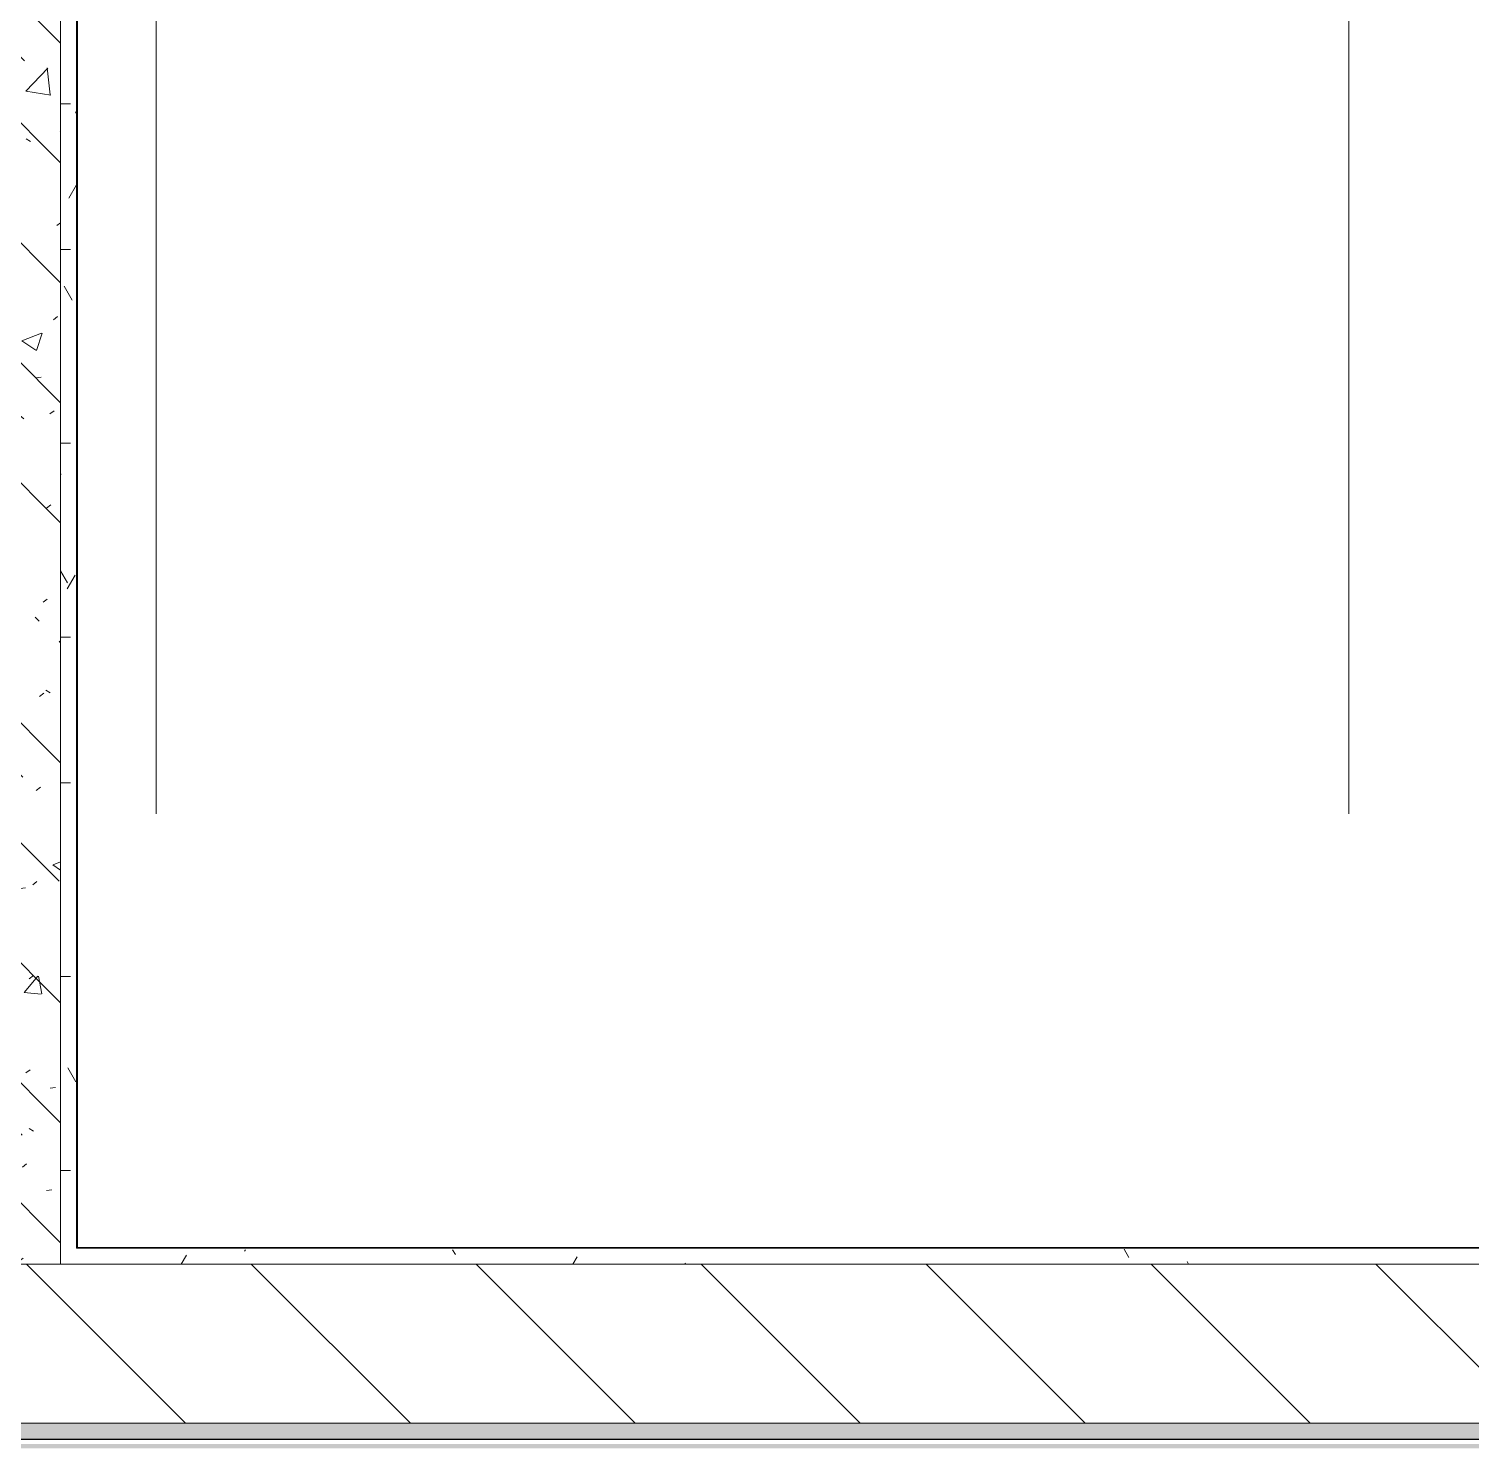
# Model space of a CAD drawing. Header units: millimetres. Extents: x -213911 to 415037, y -3642 to 107391.
# Drawn here: x 16915 to 18728, y 90060 to 91839 of the extents above; entities that cross this region are included whole.
import ezdxf

# ---------------------------------------------------------------- set-up
doc = ezdxf.new("R2010")
doc.units = ezdxf.units.MM
doc.linetypes.add('Осевая', pattern=[6350, 1270, -952.5, 3175, -952.5])
doc.layers.add('A-AREA-PATT-1', color=7, linetype='Continuous', lineweight=5, true_color=0xa5bae0, transparency=1)
for name, color, linetype, lineweight in [('A-FLOR', 7, 'Continuous', 9), ('A-WALL', 7, 'Continuous', 5), ('I-WALL', 7, 'Continuous', 5), ('Оси-2', 7, 'Осевая', 9)]:
    doc.layers.add(name, color=color, linetype=linetype, lineweight=lineweight)
doc.layers.add('A-WALL-1', color=9, linetype='Continuous', lineweight=5, true_color=0x808080)
doc.layers.add('A-WALL-FNSH-1', color=9, linetype='Continuous', lineweight=5, true_color=0x808080)
pattern_1 = [(0, (0, 0), (243.84, 60.96), [20.117, -162.763, 20.117, -162.763, -975.36]), (0, (0, 0), (243.84, 60.96), [-365.76, 20.117, -345.643, 20.117, -162.763, -426.72]), (0, (0, 0), (243.84, 60.96), [-914.4, 20.117, -101.803, 20.117, -284.683]), (120, (91.44, 30.48), (-174.71291, 180.69163), [20.117, -162.763, 20.117, -162.763, -975.36]), (120, (91.44, 30.48), (-174.71291, 180.69163), [-365.76, 20.117, -345.643, 20.117, -162.763, -426.72]), (120, (91.44, 30.48), (-174.71291, 180.69163), [-914.4, 20.117, -101.803, 20.117, -284.683]), (240, (121.92, 152.4), (-69.12709, -241.65163), [20.117, -162.763, 20.117, -162.763, -975.36]), (240, (121.92, 152.4), (-69.12709, -241.65163), [-365.76, 20.117, -345.643, 20.117, -162.763, -426.72]), (240, (121.92, 152.4), (-69.12709, -241.65163), [-914.4, 20.117, -101.803, 20.117, -284.683])]

# ---------------------------------------------------------------- blocks, each defined once
blk = doc.blocks.new('1floor')
at = {"layer": 'A-AREA-PATT-1'}
h = blk.add_hatch(color=256, dxfattribs=at)
h.paths.add_polyline_path([(3730, 7883), (3780, 7883.1), (3780, 7900), (3730, 7900)])
h.paths.add_polyline_path([(4505, 7883), (4555, 7883), (4555, 7900), (4505, 7900), (4505, 7890.1)])
h.paths.add_polyline_path([(6395, 7883), (6405, 7883), (6405, 7900), (6355, 7900), (6355, 7883), (6392.3, 7883)])
h.paths.add_polyline_path([(6980, 7883), (7030, 7883), (7030, 7900), (6980, 7900), (6980, 7896.3)])
h.paths.add_polyline_path([(7660, 7883), (7660, 7900), (7610, 7900), (7610, 7883), (7650, 7883)])
h.paths.add_polyline_path([(20062, 7920.5), (20070.3, 7920.9), (20070.3, 9050), (20053.3, 9050), (20053.3, 7920.5)])
h.paths.add_polyline_path([(20053.3, 10850), (20070.3, 10850), (20070.3, 10874), (13684.5, 10874), (13684.5, 15220), (13679, 15218.9), (13679, 10868.5), (20053.3, 10868.5), (20053.3, 10860)])
h.paths.add_polyline_path([(9872.6, 14719.2), (9872.6, 14759.2), (9092.6, 14759.2), (9092.6, 14719.2)])
h.paths.add_polyline_path([(8601.2, 14719.2), (8972.6, 14719.2), (8972.6, 14759.2), (8192.6, 14759.2), (8192.6, 14719.2)])
h.paths.add_polyline_path([(7098.5, 14719.2), (8072.6, 14719.2), (8072.6, 14759.2), (7098.5, 14759.2), (7098.5, 14739.2)])
h.paths.add_polyline_path([(9952.6, 14799.2), (9952.6, 15879.2), (9912.6, 15879.2), (9912.6, 14799.2), (9932.6, 14799.2)])
h.paths.add_polyline_path([(13690, 15225.5), (13710, 15225.5), (13710, 15231), (13690, 15231)])
h.paths.add_polyline_path([(6780, 15235), (6780, 15270), (6570, 15270), (6570, 15235), (6774, 15235)])
h.paths.add_polyline_path([(6731.6, 15295), (6760, 15295), (6760, 15345), (6610, 15345), (6610, 15975), (6760, 15975), (6760, 16025), (6610, 16025), (6610, 16123), (6570, 16123), (6570, 15305), (6610, 15305), (6610, 15295)])
h.paths.add_polyline_path([(6570, 17627), (6610, 17627), (6610, 17725), (6760, 17725), (6760, 17775), (6610, 17775), (6610, 18325), (6760, 18325), (6760, 18375), (6610, 18375), (6610, 18975), (6760, 18975), (6760, 19025), (6610, 19025), (6610, 19123), (6570, 19123), (6570, 17670.9)])
h.paths.add_polyline_path([(9952.6, 17799.2), (9952.6, 18429.2), (9912.6, 18429.2), (9912.6, 17799.2), (9932.6, 17799.2)])
h.paths.add_polyline_path([(13710, 17821), (13710, 17825.5), (13690, 17825.5), (13690, 17821), (13710, 17821)])
h.paths.add_polyline_path([(13679, 17825.5), (13684.5, 17827.6), (13682.2, 18474.5), (13679, 18474.4), (13679, 17826.4)])
h.paths.add_polyline_path([(13690, 18479), (13710, 18479), (13710, 18490), (13679, 18490), (13679, 18479), (13684.5, 18479)])
h.paths.add_polyline_path([(9952.6, 18549.2), (9952.6, 19179.2), (9912.6, 19179.2), (9912.6, 18549.2), (9932.6, 18549.2)])
h.paths.add_polyline_path([(9932.6, 19299.2), (9952.6, 19299.2), (9950.8, 20632.7), (9912.6, 20632.7), (9912.6, 19299.2)])
h.paths.add_polyline_path([(6610, 20627), (6610, 20725), (6760, 20725), (6760, 20770), (6570, 20770), (6570, 20627)])
h.paths.add_polyline_path([(13692.3, 21569), (13710, 21569.3), (13710, 21574.5), (13684.5, 21574.5), (13684.5, 22224.5), (13679, 22224.5), (13679, 21569), (13690, 21569)])
h.paths.add_polyline_path([(13710, 22224.5), (13710, 22232), (13700, 22232), (13700, 22224.5)])
h.paths.add_polyline_path([(6685, 27100), (6685, 27250), (6635, 27250), (6635, 27100)])
h.paths.add_polyline_path([(5835, 27100), (5835, 27250), (5785, 27250), (5785, 27100)])
h.paths.add_polyline_path([(7485, 27100), (7535, 27100), (7535, 27250), (7485, 27250), (7485, 27195.3)])
h.paths.add_polyline_path([(8385, 27100), (8385, 27150), (9089.5, 27150), (9089.5, 27250), (8335, 27250), (8335, 27100)])
h.paths.add_polyline_path([(12635.3, 27100), (12635.3, 27150), (13410.3, 27150), (13410.3, 27100), (13460.3, 27100), (13460.3, 27150), (13689.5, 27150), (13689.5, 27250), (11735.3, 27250), (11735.3, 27100), (11785.3, 27100), (11785.3, 27150), (12585.3, 27150), (12585.3, 27100)])
h.paths.add_polyline_path([(4985, 27100), (4985, 27250), (4680.5, 27250), (4680.5, 27150), (4935, 27150), (4935, 27100)])
h.paths.add_polyline_path([(10035, 27100), (10085, 27100), (10085, 27150), (10885, 27150), (10885, 27100), (10935, 27100), (10935, 27150), (11285, 27150), (11285, 27250), (10035, 27250), (10035, 27156.3)])
at = {"layer": 'I-WALL'}
h = blk.add_hatch(dxfattribs=at)
h.set_pattern_fill('FP_41', color=256, style=0, pattern_type=2)
h.set_pattern_definition([(135, (0, 0), (-150.8683, -150.8683), [213.36, -35.56, 7.112, -35.56]), (135, (0, 150.77), (-150.8683, -150.8683), []), (50, (0, 0), (255.0577, -22.3145), [26.67, -293.37]), (355, (0, 0), (-49.3404, 267.479), [21.336, -234.696]), (100.451, (21.25, -1.86), (205.7195, 245.1636), [22.666, -249.326]), (46.184, (0, 71.12), (379.511, -58.86), [40.005, -440.055]), (96.636, (31.63, 66.2), (332.3634, 346.399), [33.999, -373.989]), (351.184, (0, 71.12), (332.367, 346.395), [32.004, -352.044]), (21, (35.56, 53.34), (212.2602, -143.1711), [26.67, -293.37]), (326, (35.56, 53.34), (86.5224, 257.8632), [21.336, -234.696]), (71.451, (53.25, 41.4), (298.784, 114.69), [22.666, -249.326]), (37.5, (0, 0), (4.32385, 118.3775), [6.706, -225.146, 6.706, -231.546, -235.585]), (37.5, (0, 0), (4.32385, 118.3775), [-470.103, 6.706, -228.879]), (7.5, (0, 0), (93.5476, 140.2533), [6.706, -129.134, 6.706, -219.812, -89.789]), (7.5, (0, 0), (93.5476, 140.2533), [-362.356, 6.706, -83.083]), (327.5, (-79.3, 0), (189.82734, -8.0202), [6.706, -82.194, 6.706, -270.662, -368.046]), (327.5, (-79.3, 0), (189.82734, -8.0202), [-366.268, 6.706, -361.34]), (317.5, (-114.86, 0), (207.3811, 35.5976), [6.706, -108.864, 6.706, -177.495, -261.366]), (317.5, (-114.86, 0), (207.3811, 35.5976), [-299.771, 6.706, -254.66])])
h.paths.add_polyline_path([(16890, 11100), (16890, 14980), (16810, 14980), (16810, 11100)])
h = blk.add_hatch(dxfattribs=at)
h.set_pattern_fill('FP_191', color=256, style=0, pattern_type=2)
h.set_pattern_definition(pattern_1)
h.paths.add_polyline_path([(16890, 11120), (16910, 11121), (16910, 14580), (16890, 14580), (16890, 11420)])
h = blk.add_hatch(dxfattribs=at)
h.set_pattern_fill('FP_191', color=256, style=0, pattern_type=2)
h.set_pattern_definition(pattern_1)
h.paths.add_polyline_path([(19690, 11100), (19689, 11120), (16890, 11117.8), (16890, 11100), (19276.3, 11100)])
h = blk.add_hatch(dxfattribs=at)
h.set_pattern_fill('FP_23', color=256, style=0, pattern_type=2)
h.set_pattern_definition([(135, (0, 0), (-141.4214, -141.4214), [])])
h.paths.add_polyline_path([(19710, 10900), (19710, 11100), (14210, 11100), (14210, 10900), (19276.3, 10900)])
h = blk.add_hatch(dxfattribs=at)
h.set_pattern_fill('FP_191', color=256, style=0, pattern_type=2)
h.set_pattern_definition(pattern_1)
h.paths.add_polyline_path([(16910, 10880), (20000, 10880), (20000, 10900), (13710, 10900), (13710, 10880), (16890, 10880)])
at = {"layer": 'A-FLOR'}
for p, q in [((16910, 11121), (16910, 13679)), ((19689, 11120), (16910, 11120)), ((13690, 10880), (20053.3, 10880))]:
    blk.add_line(p, q, dxfattribs=at)
at = {"layer": 'A-WALL'}
blk.add_line((16910, 11120), (16910, 11121), dxfattribs=at)
at = {"layer": 'A-WALL-1'}
for p, q in [((16890, 11100), (16890, 14600)), ((14210, 11100), (19710, 11100)), ((14210, 10900), (19710, 10900))]:
    blk.add_line(p, q, dxfattribs=at)
at = {"layer": 'A-WALL-FNSH-1'}
for p, q in [((16911, 11121), (16911, 13679)), ((19689, 11121), (16911, 11121)), ((20220, 10879.5), (13690, 10879.5))]:
    blk.add_line(p, q, dxfattribs=at)
at = {"layer": 'Оси-2'}
for p, q in [((17010, 3093.7), (17010, 22398.1)), ((18510, 3093.7), (18510, 22398.1))]:
    blk.add_line(p, q, dxfattribs=at)

msp = doc.modelspace()

# ---------------------------------------------------------------- block references
msp.add_blockref('1floor', (64.7, 79186.1))

doc.saveas('drawing.dxf')
